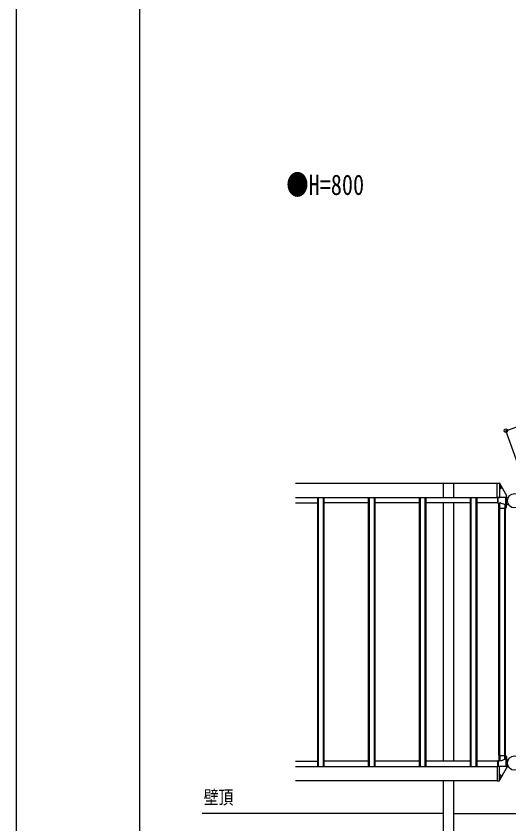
# Model space of a CAD drawing. Units: millimetres, scale not verified. Extents: x -4205 to 4205, y -2970 to 2970.
# Drawn here: x -4205 to -3010, y -1959 to 0 of the extents above; entities that cross this region are included whole.
import ezdxf
from ezdxf.enums import TextEntityAlignment as Align

# ---------------------------------------------------------------- set-up
doc = ezdxf.new("R2010")
doc.units = ezdxf.units.MM
doc.header["$LTSCALE"] = 12
for name, color, linetype in [('0-2_USER1', 3, 'Continuous'), ('0-4_YKK_A1', 4, 'Continuous'), ('0-5_YKK_D', 6, 'Continuous'), ('0-6_YKK_ZWAK', 7, 'Continuous')]:
    doc.layers.add(name, color=color, linetype=linetype)
doc.styles.add('ＭＳ ゴシック', font='')
doc.styles.get('ＭＳ ゴシック').set_extended_font_data('MS Gothic')

msp = doc.modelspace()

# ---------------------------------------------------------------- linework, layer by layer
at = {"layer": '0-4_YKK_A1'}
for p, q in [((-3038.21, -1133.42), (-3526.98, -1133.42)), ((-3169.21, -1133.42), (-3169.21, -1167.42)), ((-3144.21, -1133.42), (-3144.21, -1167.42)), ((-3038.21, -1133.23), (-3038.21, -1132.54)), ((-3038.21, -1166.42), (-3038.21, -1133.23)), ((-3037.89, -1132.24), (-3032.99, -1132.54)), ((-3032.71, -1132.92), (-3015.51, -1162.71)), ((-3526.98, -1167.42), (-3038.2, -1167.42)), ((-3473.46, -1819.42), (-3473.46, -1167.42)), ((-3473.46, -1167.42), (-3457.46, -1167.42)), ((-3471.46, -1819.42), (-3471.46, -1167.42)), ((-3459.46, -1819.42), (-3459.46, -1167.42)), ((-3457.46, -1819.42), (-3457.46, -1167.42)), ((-3349.96, -1819.42), (-3349.96, -1167.42)), ((-3349.96, -1167.42), (-3333.96, -1167.42)), ((-3347.96, -1819.42), (-3347.96, -1167.42)), ((-3335.96, -1819.42), (-3335.96, -1167.42)), ((-3333.96, -1819.42), (-3333.96, -1167.42)), ((-3226.46, -1819.42), (-3226.46, -1167.42)), ((-3226.46, -1167.42), (-3210.46, -1167.42)), ((-3224.46, -1819.42), (-3224.46, -1167.42)), ((-3212.46, -1819.42), (-3212.46, -1167.42)), ((-3210.46, -1819.42), (-3210.46, -1167.42)), ((-3102.96, -1819.42), (-3102.96, -1167.42)), ((-3102.96, -1167.42), (-3086.96, -1167.42)), ((-3100.96, -1819.42), (-3100.96, -1167.42)), ((-3088.96, -1819.42), (-3088.96, -1167.42)), ((-3086.96, -1819.42), (-3086.96, -1167.42)), ((-3038.21, -1167.12), (-3038.21, -1166.42)), ((-3033.01, -1167.42), (-3037.91, -1167.42)), ((-3036.21, -1180.42), (-3036.21, -1167.62)), ((-3035.71, -1175.22), (-3035.71, -1167.42)), ((-3035.71, -1181.59), (-3035.71, -1175.22)), ((-3016.52, -1167.42), (-3033.01, -1167.42)), ((-3016.8, -1185.89), (-3016.8, -1167.42)), ((-3015.51, -1191.72), (-3015.51, -1162.71)), ((-3015.51, -1165.52), (-3011.39, -1167.44)), ((-3526.98, -1180.42), (-3473.46, -1180.42)), ((-3349.96, -1180.42), (-3457.46, -1180.42)), ((-3226.46, -1180.42), (-3333.96, -1180.42)), ((-3102.96, -1180.42), (-3210.46, -1180.42)), ((-3169.21, -1180.42), (-3169.21, -1806.42)), ((-3144.21, -1180.42), (-3144.21, -1806.42)), ((-3036.21, -1180.42), (-3086.96, -1180.42)), ((-3035.49, -1181.88), (-3034, -1182.25)), ((-3034.01, -1182.33), (-3034.01, -1182.29)), ((-3033.91, -1193.42), (-3034.01, -1182.33)), ((-3033.87, -1193.42), (-3033.91, -1193.42)), ((-3033.87, -1193.42), (-3031.9, -1193.42)), ((-3033.71, -1793.42), (-3033.71, -1193.42)), ((-3031.97, -1180.12), (-3031.97, -1180.07)), ((-3031.9, -1193.42), (-3031.97, -1180.12)), ((-3031.65, -1193.42), (-3031.9, -1193.42)), ((-3031.71, -1793.42), (-3031.71, -1193.42)), ((-3031.65, -1193.42), (-3019.78, -1193.42)), ((-3019.52, -1193.42), (-3019.78, -1193.42)), ((-3019.71, -1793.42), (-3019.71, -1193.42)), ((-3019.48, -1184.52), (-3019.52, -1193.42)), ((-3019.52, -1193.42), (-3017.51, -1193.42)), ((-3016.8, -1185.89), (-3018.5, -1185.43)), ((-3017.71, -1793.42), (-3017.71, -1193.42)), ((-3017.63, -1186.56), (-3017.66, -1189.92)), ((-3017.49, -1190.96), (-3017.51, -1193.42)), ((-3015.51, -1191.72), (-3017.5, -1191.72)), ((-3015.51, -1185.89), (-3016.8, -1185.89)), ((-3015.51, -1184.92), (-3011.39, -1182.99)), ((-3033.91, -1793.42), (-3034.01, -1804.5)), ((-3033.87, -1793.42), (-3033.91, -1793.42)), ((-3033.87, -1793.42), (-3031.9, -1793.42)), ((-3031.9, -1793.42), (-3031.97, -1806.71)), ((-3031.65, -1793.42), (-3031.9, -1793.42)), ((-3031.65, -1793.42), (-3019.78, -1793.42)), ((-3019.52, -1793.42), (-3019.78, -1793.42)), ((-3019.52, -1793.42), (-3017.51, -1793.42)), ((-3019.48, -1802.31), (-3019.52, -1793.42)), ((-3016.8, -1800.94), (-3018.5, -1801.4)), ((-3017.63, -1800.28), (-3017.66, -1796.92)), ((-3017.49, -1795.87), (-3017.51, -1793.42)), ((-3015.51, -1795.12), (-3017.5, -1795.12)), ((-3015.51, -1800.94), (-3016.8, -1800.94)), ((-3016.8, -1800.94), (-3016.8, -1819.42)), ((-3015.51, -1795.12), (-3015.51, -1824.13)), ((-3015.51, -1801.72), (-3011.39, -1803.64)), ((-3526.98, -1806.42), (-3473.46, -1806.42)), ((-3526.98, -1819.42), (-3036.21, -1819.42)), ((-3349.96, -1806.42), (-3457.46, -1806.42)), ((-3226.46, -1806.42), (-3333.96, -1806.42)), ((-3102.96, -1806.42), (-3210.46, -1806.42)), ((-3036.21, -1806.42), (-3086.96, -1806.42)), ((-3038.21, -1819.72), (-3038.21, -1820.42)), ((-3038.21, -1820.42), (-3038.21, -1853.6)), ((-3033.01, -1819.42), (-3037.91, -1819.42)), ((-3036.21, -1819.42), (-3036.21, -1806.42)), ((-3035.71, -1805.25), (-3035.71, -1811.62)), ((-3035.71, -1811.62), (-3035.71, -1819.42)), ((-3035.49, -1804.96), (-3034, -1804.58)), ((-3034.01, -1804.5), (-3034.01, -1804.54)), ((-3016.52, -1819.42), (-3033.01, -1819.42)), ((-3031.97, -1806.71), (-3031.97, -1806.77)), ((-3015.51, -1821.12), (-3011.39, -1819.19)), ((-3032.71, -1853.92), (-3015.51, -1824.13)), ((-3526.98, -1853.42), (-3038.21, -1853.42)), ((-3169.21, -1853.42), (-3169.21, -2083.42)), ((-3144.21, -1853.42), (-3144.21, -2083.42)), ((-3038.21, -1853.6), (-3038.21, -1854.3)), ((-3037.89, -1854.6), (-3032.99, -1854.3)), ((-3169.21, -1933.42), (-3753.36, -1933.42)), ((-3144.21, -1933.42), (-2974.2, -1933.42))]:
    msp.add_line(p, q, dxfattribs=at)
for points in [[(-3032.71, -1132.83), (-3032.71, -1133.53), (-3032.71, -1166.42), (-3032.71, -1167.12)], [(-3032.71, -1138.1), (-3031.48, -1139.4), (-3030.59, -1140.45), (-3029.78, -1141.56), (-3029.3, -1142.33), (-3028.92, -1143.15), (-3028.74, -1143.71), (-3028.66, -1144.29), (-3028.72, -1144.96), (-3029.01, -1145.58), (-3029.54, -1146.11), (-3030.08, -1146.43), (-3030.65, -1146.67), (-3031.97, -1146.98), (-3032.71, -1147.07)], [(-3019.46, -1184.42), (-3019.48, -1184.46), (-3019.48, -1184.52)], [(-3032.71, -1854), (-3032.71, -1853.3), (-3032.71, -1820.42), (-3032.71, -1819.72)], [(-3019.46, -1802.41), (-3019.48, -1802.37), (-3019.48, -1802.31)], [(-3032.71, -1848.73), (-3031.48, -1847.43), (-3030.59, -1846.39), (-3029.78, -1845.27), (-3029.3, -1844.5), (-3028.92, -1843.68), (-3028.74, -1843.12), (-3028.66, -1842.54), (-3028.72, -1841.87), (-3029.01, -1841.26), (-3029.54, -1840.72), (-3030.08, -1840.4), (-3030.65, -1840.17), (-3031.97, -1839.85), (-3032.71, -1839.76)]]:
    msp.add_lwpolyline(points, dxfattribs=at)
for centre in [(-2995.71, -1175.22), (-2995.71, -1811.42)]:
    msp.add_circle(centre, 17.5, dxfattribs=at)
for centre, radius, start, end in [((-3037.91, -1132.54), 0.3, 86.5, 180), ((-3033.01, -1132.83), 0.3, 0, 86.5), ((-3037.91, -1167.12), 0.3, 180, 270), ((-3033.01, -1167.12), 0.3, 270, 0), ((-3035.41, -1181.59), 0.3, 180, 255.76567), ((-3033.93, -1182.3), 0.081, 119.40778, 174.36781), ((-3033.6, -1182.26), 0.404, 115.51629, 184.42865), ((-3033.6, -1182.22), 0.372, 119.03041, 181.48098), ((-3036.32, -1177.86), 4.76, 302.26654, 336.15958), ((-3031.71, -1179.94), 0.29, 154.79006, 206.86749), ((-3031.68, -1179.94), 0.322, 62.32215, 157.01311), ((-2987.17, -1077.27), 111.58, 246.57561, 253.08521), ((-3019.7, -1184.29), 0.27, 27.48346, 76.63992), ((-3012.31, -1179.76), 8.39, 211.59854, 228.38969), ((-3019.67, -1184.29), 0.243, 328.03131, 31.47563), ((-3018.27, -1186.56), 0.642, 0.66004, 53.76853), ((-3012.31, -1807.07), 8.39, 131.61031, 148.40146), ((-3018.27, -1800.27), 0.642, 306.23147, 359.33996), ((-3037.91, -1819.72), 0.3, 90, 180), ((-3035.41, -1805.25), 0.3, 104.23433, 180), ((-3033.93, -1804.53), 0.081, 185.63219, 240.59222), ((-3033.6, -1804.57), 0.404, 175.57135, 244.48371), ((-3033.6, -1804.61), 0.372, 178.51902, 240.96959), ((-3036.32, -1808.97), 4.76, 23.84042, 57.73346), ((-3033.01, -1819.72), 0.3, 0, 90), ((-3031.71, -1806.9), 0.29, 153.13251, 205.20994), ((-3031.68, -1806.9), 0.322, 202.98689, 297.67785), ((-2987.17, -1909.57), 111.58, 106.91479, 113.42439), ((-3019.7, -1802.54), 0.27, 283.36008, 332.51654), ((-3019.67, -1802.54), 0.243, 328.52437, 31.96869), ((-3037.91, -1854.3), 0.3, 180, 273.5), ((-3033.01, -1854), 0.3, 273.5, 0)]:
    msp.add_arc(centre, radius, start, end, dxfattribs=at)
for centre, major_axis, ratio, start_param, end_param in [((-3016.52, -1167.12), (1.01, 0), 0.29701, 4.712389, 6.2831853), ((-3016.43, -1189.92), (0.03, 2), 0.617542, 1.5810361, 2.1300431), ((-3016.43, -1796.92), (0.03, -2), 0.617542, 4.1531422, 4.7021492), ((-3016.52, -1819.72), (1.01, 0), 0.29701, 0, 1.5707963)]:
    msp.add_ellipse(centre, major_axis=major_axis, ratio=ratio, start_param=start_param, end_param=end_param, dxfattribs=at)
at = {"layer": '0-5_YKK_D'}
for p, q in [((-3017.12, -1005.49), (-1161.22, -330)), ((-2981.55, -1103.22), (-3017.46, -1004.55))]:
    msp.add_line(p, q, dxfattribs=at)
msp.add_circle((-3017.12, -1005.49), 4.25, dxfattribs=at)
at = {"layer": '0-6_YKK_ZWAK'}
msp.add_line((-3904.98, -2525), (-3904.98, 2775), dxfattribs=at)
msp.add_lwpolyline([(-4205, -2970), (4205, -2970), (4205, 2970), (-4205, 2970)], close=True, dxfattribs=at)

# ---------------------------------------------------------------- texts
at = {"layer": '0-2_USER1', "style": 'ＭＳ ゴシック', "width": 0.8}
for s, height, p in [('●H=800', 49.49, (-3549.6, -448.5)), ('壁頂', 32.99, (-3750, -1921))]:
    msp.add_text(s, height=height, dxfattribs=at).set_placement(p, align=Align.BOTTOM_LEFT)

doc.saveas('drawing.dxf')
